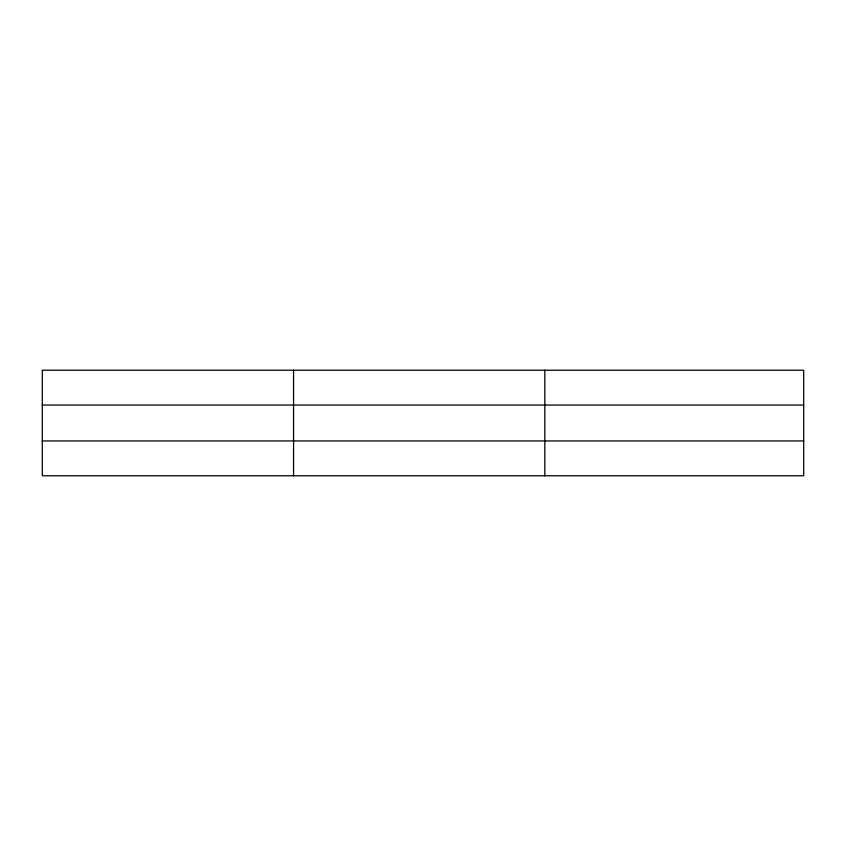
<?xml version="1.0" encoding="UTF-8"?>
<svg xmlns="http://www.w3.org/2000/svg" width="846" height="846" viewBox="0 0 846 846"><rect width="100%" height="100%" fill="white"/><g stroke="black" fill="none" stroke-linecap="round" stroke-linejoin="round"><path stroke-width="1.27" d="M293.562 370.22L293.562 475.78M544.824 370.22L544.824 475.78M803.7 405.054L803.7 370.22L42.3 370.22L42.3 475.78L803.7 475.78L803.7 405.054L42.3 405.054M42.3 440.946L803.7 440.946"/></g></svg>
